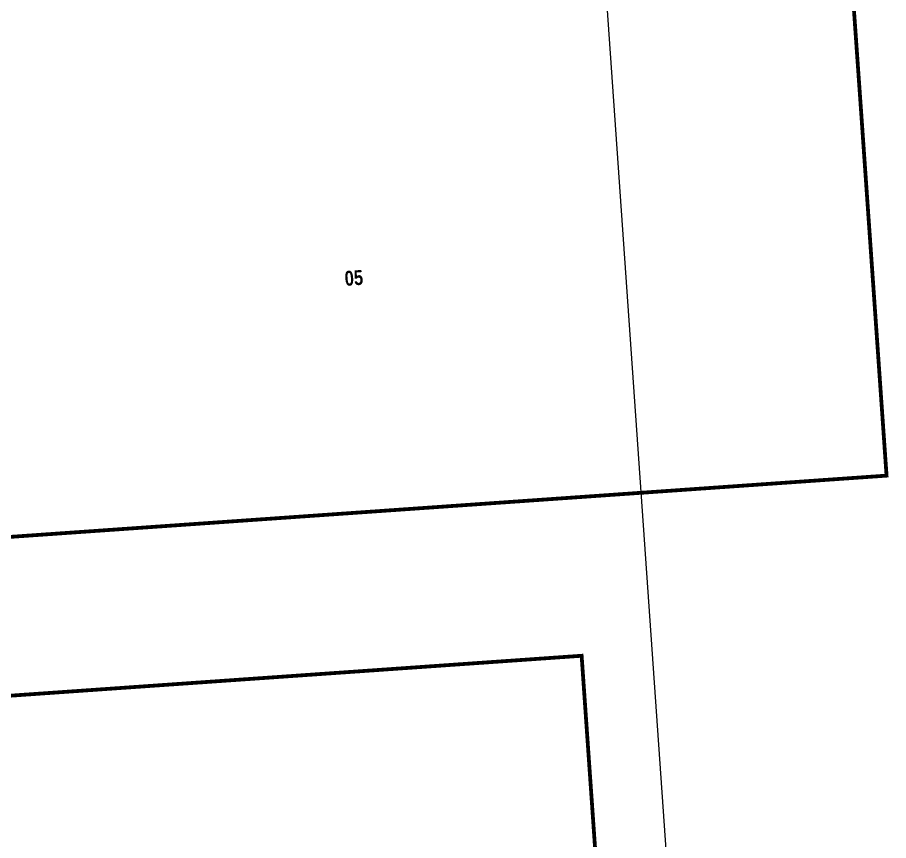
# Model space of a CAD drawing. Header units: millimetres. Extents: x 50357 to 985146, y 723188 to 1803594.
# Drawn here: x 832416.9 to 832505, y 820069.2 to 820152.3 of the extents above; entities that cross this region are included whole.
import ezdxf

# ---------------------------------------------------------------- set-up
doc = ezdxf.new("R2010")
doc.units = ezdxf.units.MM
doc.header["$LTSCALE"] = 3
doc.header["$MEASUREMENT"] = 0
doc.linetypes.add('DASHED', pattern=[19.05, 12.7, -6.35])
doc.layers.get('Defpoints').update_dxf_attribs({"color": 32})
doc.layers.add('_PARCEL BOUNDARY', color=10, linetype='DASHED')
doc.styles.add('_BOLD', font='arialbd.ttf', dxfattribs={"width": 0.8})

# ---------------------------------------------------------------- blocks, each defined once
blk = doc.blocks.new('PARCEL BOUNDARY')
at = {"layer": '_PARCEL BOUNDARY', "ltscale": 100, "const_width": 383, "flags": 128}
for points in [[(834951493, 817566674), (834953903, 817532536), (834956464, 817495914), (834858529, 817489069)], [(834745090, 817465102), (834925661, 817477723), (834932967, 817373210)]]:
    blk.add_lwpolyline(points, dxfattribs=at)
at = {"layer": 'Defpoints', "style": '_BOLD', "width": 0.8}
blk.add_text('05', height=1500, rotation=4.00124, dxfattribs=at).set_placement((834901772, 817515067, 994000))

msp = doc.modelspace()

# ---------------------------------------------------------------- linework, layer by layer
at = {"layer": 'Defpoints'}
msp.add_lwpolyline([(831750.6898, 820412.908), (832454.9178, 820462.139), (832504.2978, 819755.7781), (831800.0699, 819706.5472)], close=True, dxfattribs=at)

# ---------------------------------------------------------------- block references
at = {"xscale": 0.001, "yscale": 0.001, "zscale": 0.001, "rotation": 359.998908534026}
msp.add_blockref('PARCEL BOUNDARY', (-2467.289, 2626.0129, -0.0001), dxfattribs=at)

doc.saveas('drawing.dxf')
